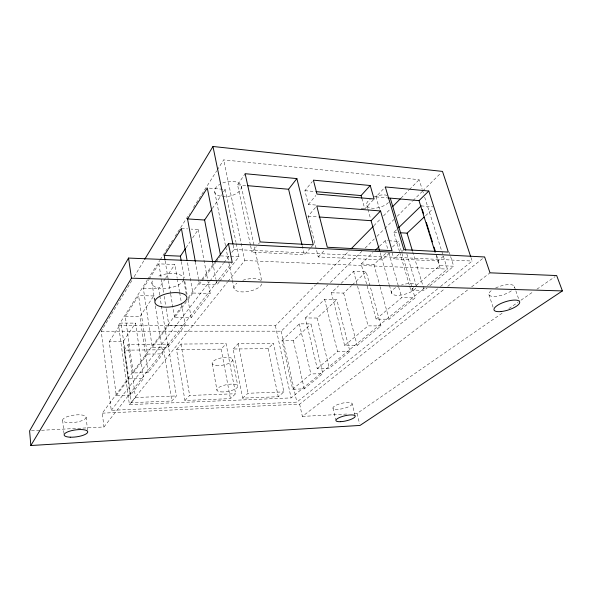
<?xml version="1.0" encoding="UTF-8"?>
<svg xmlns="http://www.w3.org/2000/svg" width="592" height="592" viewBox="0 0 592 592"><rect width="100%" height="100%" fill="white"/><g stroke="black" fill="none" stroke-linecap="round" stroke-linejoin="round"><path stroke-width="0.44" stroke-dasharray="2.96 2.22" d="M437.658 288.8L296.858 402.131L111.274 410.33L101.217 331.209L132.26 279.898M134.169 276.738L144.677 259.37M424.568 287.919L291.109 397.913L129.411 404.617L118.585 325.267L147.334 280.023M147.83 279.239L159.729 260.517M160.225 259.74L172.62 240.241M175.099 236.334L189.477 213.712M193.443 207.474L216.746 170.807M217.242 170.03L223.687 159.892L419.143 179.694L422.192 189.336M109.231 341.665L121.094 323.062L135.531 323.128L143.582 378.466L130.543 395.116L116.276 395.626L109.231 341.665L123.173 341.577L135.531 323.128M155.311 305.894L162.852 353.868L148.185 372.59L133.215 372.945L125.282 316.505L138.595 295.637L153.75 295.941L154.32 299.559M181.507 303.504L185.237 325.289L168.047 347.238L152.307 347.386L143.308 288.252L148.659 279.868M149.14 279.106L158.871 263.854L174.832 264.469L177.163 278.085M148.185 372.59L139.89 316.624L153.75 295.941M159.662 294.934L158.649 288.622L165.22 278.81M165.73 278.055L174.832 264.469M186.006 247.782L190.091 241.691M192.637 237.888L198.246 229.518L191.157 229.097M212.291 208.554L221.504 194.798M223.554 191.741L225.093 189.447L207.296 187.953M124.135 350.183L128.057 344.455L168.091 344.152L176.409 395.952L171.828 401.013L131.357 402.649L124.135 350.183L163.732 349.754L168.091 344.152M250.409 244.962L237.547 184.793L245.147 173.708M41.536 430.288L103.97 426.965L102.283 413.164L183.261 304.384M188.219 297.724L201.443 279.964M201.998 279.224L214.112 262.944M116.276 395.626L128.797 378.865L121.094 323.062M133.215 372.945L147.312 354.075L138.595 295.637M152.307 347.386L168.853 325.237L165.915 307.189M198.246 229.518L210.204 293.417L191.164 317.726L174.559 317.601L192.903 293.04L187.398 262.145M219.255 281.859L217.005 284.737L199.46 284.256L201.635 281.348M202.175 280.623L215.754 262.441M216.302 261.708L220.106 256.617M111.274 410.33L209.368 281.807M209.931 281.074L223.384 263.447M223.939 262.707L229.548 255.367M231.79 252.429L234.032 249.491L233.107 244.97M103.97 426.965L218.011 280.512M218.574 279.779L232.197 262.293M219.817 281.141L238.961 256.706L236.186 243.253M129.411 404.617L227.417 282.155M227.994 281.437L244.711 260.547L223.687 159.892M131.357 402.649L135.487 397.491L128.057 344.455M310.319 248.085L304.384 254.634L251.94 252.148L256.299 246.709M258.482 243.993L259.57 242.631M176.549 349.613L181.034 344.056L226.092 343.708L235.616 393.732L230.429 398.645L184.911 400.481L176.549 349.613L221.156 349.132L226.092 343.708M315.647 205.024L308.358 204.447L304.91 190.668L312.273 181.552M308.358 204.447L315.839 195.471M389.418 253.132L382.18 259.925L318.23 256.958L308.092 216.191L316.787 205.957M310.911 247.434L312.687 245.465M318.23 256.958L324.897 249.839M233.144 348.999L238.199 343.612L273.482 343.345L283.916 391.911L278.27 396.714L242.653 398.15L233.144 348.999L268.102 348.621L273.482 343.345M373.485 199.652L364.805 208.902L362.06 199.127M379.553 209.272L375.964 196.87L385.303 186.931M184.911 400.481L189.632 395.456L235.616 393.732M118.585 325.267L275.398 325.755L315.543 284.959M316.187 284.308L349.213 250.749M373.818 225.752L380.937 218.515M383.527 215.88L390.653 208.643M401.013 198.12L408.783 190.224M409.427 189.566L419.143 179.694M101.217 331.209L281.237 331.172L327.783 285.063M330.403 282.465L361.867 251.289M365.146 248.041L374.322 238.953M376.941 236.356L384.149 229.208M384.807 228.556L393.983 219.469M397.262 216.221L412.335 201.28M412.994 200.636L422.17 191.542M422.821 190.89L441.181 172.709M281.984 340.622L299.323 323.839L311.037 323.891L322.795 373.633L304.266 388.84L292.655 389.255L281.984 340.622L293.388 340.555L311.037 323.891M305.405 317.948L324.631 299.33L336.781 299.574L349.894 351.404L329.3 368.298L317.26 368.579L305.405 317.948L317.223 318.045L336.781 299.574M341.184 283.309L353.587 271.299L366.211 271.78L380.952 325.918L357.139 345.454L344.648 345.573L331.394 292.788L338.572 285.832M412.21 288.208L415.073 297.924L389.107 319.236L376.12 319.132L361.172 263.958L372.916 252.584M379.442 246.272L385.311 240.581L387.93 240.737M399.496 251.548L393.858 232.316L396.455 229.8M331.394 292.788L343.656 293.084L351.618 285.566M352.277 284.937L366.211 271.78M361.172 263.958L373.915 264.506L385.836 253.243M392.459 246.99L398.423 241.358L411.951 287.32M425.544 215.747L432.789 208.902M242.653 398.15L247.959 393.266L283.916 391.911M392.104 252.68L393.895 258.882L399.223 253.983M401.879 251.533L403.877 249.691M443.438 256.232L437.865 260.968L393.895 258.882M292.655 389.255L310.867 373.959L322.795 373.633M317.26 368.579L337.514 351.567L349.894 351.404M344.648 345.573L368.091 325.881L380.952 325.918M376.12 319.132L401.709 297.635L415.073 297.924M409.753 286.513L410.781 290.013L413.542 287.69M416.309 285.366L439.819 265.608L453.709 266.23L449.254 252.296M427.424 285.566L447.411 269.094L441.869 251.563M410.781 290.013L424.279 290.376L427.076 288.075M429.881 285.781L453.709 266.23M440.529 286.484L472.142 261.042L470.988 257.564M102.283 413.164L299.656 404.173L444.895 288.6M447.789 286.299L484.641 256.972M299.656 404.173L302.357 416.405L468.746 289.088M471.676 286.846L490.006 272.823M354.305 413.638L357.035 413.49L503.526 312.258M508.839 308.587L517.948 302.297M520.982 300.196L533.133 291.804M536.922 289.185L555.141 276.59M31.435 430.821L40.619 430.332M302.357 416.405L347.016 414.03M135.487 397.491L176.409 395.952M128.797 378.865L143.582 378.466M147.312 354.075L162.852 353.868M168.853 325.237L185.237 325.289M125.282 316.505L139.89 316.624M192.903 293.04L210.204 293.417M143.308 288.252L158.649 288.622M244.711 260.547L447.411 269.094M220.646 255.892L229.807 256.299M230.717 256.336L238.961 256.706M234.032 249.491L472.142 261.042M181.418 228.519L187.62 228.889M388.811 240.789L398.423 241.358M393.858 232.316L397.387 232.545M308.092 216.191L318.133 216.909M361.164 208.613L363.895 208.828M421.149 205.89L432.952 206.882M237.547 184.793L246.657 185.585M304.91 190.668L315.033 191.556M375.964 196.87L386.953 197.832M514.344 286.572L515.536 289.991M515.839 290.842L519.413 301.099M488.874 294.572L493.136 307.352M422.466 190.217L423.576 193.717M424.686 197.225L441.588 250.69M436.526 255.071L439.819 265.608M436.223 255.722L440.307 268.798M412.646 251.652L424.279 290.376M406.822 253.85L416.228 285.514A12.935 4.899 -16 0 0 401.42 285.063M399.755 252.421L409.494 285.64M385.311 240.581L387.834 249.358M388.84 252.873L398.431 286.225M398.682 287.098L401.709 297.635M366.907 205.742L367.654 208.399M367.906 209.287L370.659 219.033M380.182 252.695L389.196 284.589M389.447 285.477L391.704 293.447M373.915 264.506L379.798 285.692M380.042 286.572L389.107 319.236M353.587 271.299L368.091 325.881M343.656 293.084L357.139 345.454M357.035 413.49L359.581 423.724M352.159 403.862A9.842 2.731 -13.1 0 1 337.706 409.361A9.842 2.731 -13.1 0 1 337.81 404.491A9.842 2.731 -13.1 0 1 352.159 403.862L355.23 416.25M324.631 299.33L337.514 351.567M302.223 245.68L304.384 254.634M317.223 318.045L329.3 368.298M332.963 408.006L335.694 419.536M299.323 323.839L310.867 373.959M293.388 340.555L304.266 388.84M281.237 331.172L296.858 402.131M275.398 325.755L291.109 397.913M241.292 186.228L261.819 281.407M250.601 245.865L251.94 252.148M268.102 348.621L278.27 396.714M225.093 189.447L236.001 242.357M214.733 192L225.552 246.043M225.73 246.938L232.219 279.365M232.404 280.26L234.025 288.371M238.199 343.612L247.959 393.266M232.678 359.292L237.777 385.821M212.698 262.263L215.969 279.343M216.147 280.245L217.005 284.737M221.156 349.132L230.429 398.645M195.323 261.568L198.468 278.817M198.631 279.72L199.46 284.256M212.173 363.725L216.998 390.313M181.352 261.59L184.201 277.885M184.83 281.503L187.05 294.187M187.997 299.619L191.164 317.726M183.831 280.386L183.357 277.685A16.021 7.163 -9 0 0 172.894 273.452A16.021 7.163 -9 0 0 157.161 276.878M183.986 281.281L186.502 295.689M177.319 278.995L179.494 291.701M179.65 292.611L181.352 302.593M181.034 344.056L189.632 395.456M165.131 260.857L168.269 279.772M168.424 280.675L170.518 293.284M170.666 294.18L174.559 317.601M158.871 263.854L163.57 292.744M164.154 296.355L165.767 306.286M159.803 295.837L168.047 347.238M163.732 349.754L171.828 401.013M151.9 282.591L154.889 301.624M123.173 341.577L130.543 395.116M86.092 417.249A11.833 3.648 -7.6 0 1 68.709 422.651A11.833 3.648 -7.6 0 1 68.265 416.331A11.833 3.648 -7.6 0 1 86.092 417.249L87.757 431.82M62.634 420.327L64.136 435.016M261.879 283.953A14.326 6.149 -11.7 0 1 242.313 291.915A14.326 6.149 -11.7 0 1 236.904 283.242M242.824 280.29A14.326 6.149 -11.7 0 1 262.012 282.303M222.799 182.935A13.594 7.296 -11.6 0 1 241.373 187.361A13.594 7.296 -11.6 0 1 221.889 196.485A13.594 7.296 -11.6 0 1 219.743 184.364M415.725 288.245A12.935 4.899 -16 0 1 395.671 295.23A12.935 4.899 -16 0 1 398.298 286.262M388.493 202.508A12.336 5.868 -17.3 0 1 370.881 208.051A12.336 5.868 -17.3 0 1 370.274 199.104M374.248 196.892A12.336 5.868 -17.3 0 1 387.264 195.412M183.564 279.542A16.021 7.163 -9 0 1 164.657 288.422A16.021 7.163 -9 0 1 152.64 280.623M495.556 288.03A13.35 4.544 -17.8 0 1 509.15 284.567A13.35 4.544 -17.8 0 1 514.167 287.86M511.318 290.864A13.35 4.544 -17.8 0 1 493.41 296.451A13.35 4.544 -17.8 0 1 491.671 290.309M220.912 391.889A10.656 3.441 -10.9 0 0 237.747 386.739A10.656 3.441 -10.9 0 0 223.45 385.451A10.656 3.441 -10.9 0 0 220.912 391.889M216.08 365.493A10.508 3.707 -10.8 0 0 232.663 360.276A10.508 3.707 -10.8 0 0 218.485 358.634A10.508 3.707 -10.8 0 0 216.08 365.493"/><path stroke-width="0.89" d="M228.438 243.704L232.197 262.293L128.538 258.06L29.6 430.917L30.851 445.517L360.01 425.433L562.4 290.924L556.658 275.546L490.006 272.823L484.641 256.972L228.438 243.704L214.667 262.204M30.851 445.517L131.483 278.173L128.538 258.06M144.677 259.37L212.979 146.483L442.49 171.406L470.699 256.691M164.976 259.962L164.228 255.455L181.418 228.519L187.079 260.325M195.323 261.568L187.546 218.914L207.296 187.953L220.468 254.989M181.189 260.68L180.405 256.151L185.503 248.544M212.698 262.263L204.61 220.024L211.781 209.316M302.001 244.785L288.585 189.248L296.873 178.584L245.147 173.708L260.117 241.95L313.279 244.814L296.873 178.584M315.958 191.638L361.061 195.575L370.229 185.511L374.107 198.993L316.986 194.095L313.405 180.146L370.229 185.511M319.051 216.975L371.095 220.698L380.552 210.952L392.045 250.668L327.317 247.249L316.787 205.957L380.552 210.952M351.152 248.781L373.167 226.41M392.592 206.667L400.362 198.779M387.871 197.913L419.01 200.629L428.8 191.031L448.307 252.081L403.877 249.691L385.303 186.931L428.8 191.031M375.528 250.061L378.784 246.901M398.401 227.913L421.149 205.89M400.029 232.715L407.089 233.174L424.227 216.99M131.483 278.173L562.4 290.924M164.228 255.455L180.405 256.151M187.546 218.914L204.61 220.024M247.574 185.666L288.585 189.248M422.244 209.405L423.62 213.793M426.366 222.577L429.385 232.242M429.933 233.995L432.404 241.899M434.054 247.167L435.423 251.556M419.01 200.629L435.135 252.222M407.089 233.174L412.38 250.771M390.372 198.438L405.779 250.327M371.095 220.698L379.472 250.335M361.061 195.575L361.808 198.239M212.979 146.483L232.922 244.067M161.734 306.804A16.184 6.904 -9.1 0 0 186.85 298.383A16.184 6.904 -9.1 0 0 164.08 294.461A16.184 6.904 -9.1 0 0 161.734 306.804M70.241 437.185A11.914 3.5 -7.8 0 0 87.757 431.82A11.914 3.5 -7.8 0 0 69.826 431.124A11.914 3.5 -7.8 0 0 70.241 437.185M340.659 421.674A9.901 2.612 -13.1 0 0 355.23 416.25A9.901 2.612 -13.1 0 0 340.814 416.997A9.901 2.612 -13.1 0 0 340.659 421.674M501.195 311.54A13.461 4.359 -17.5 0 0 519.709 301.957A13.461 4.359 -17.5 0 0 499.604 304.133A13.461 4.359 -17.5 0 0 501.195 311.54"/></g></svg>
